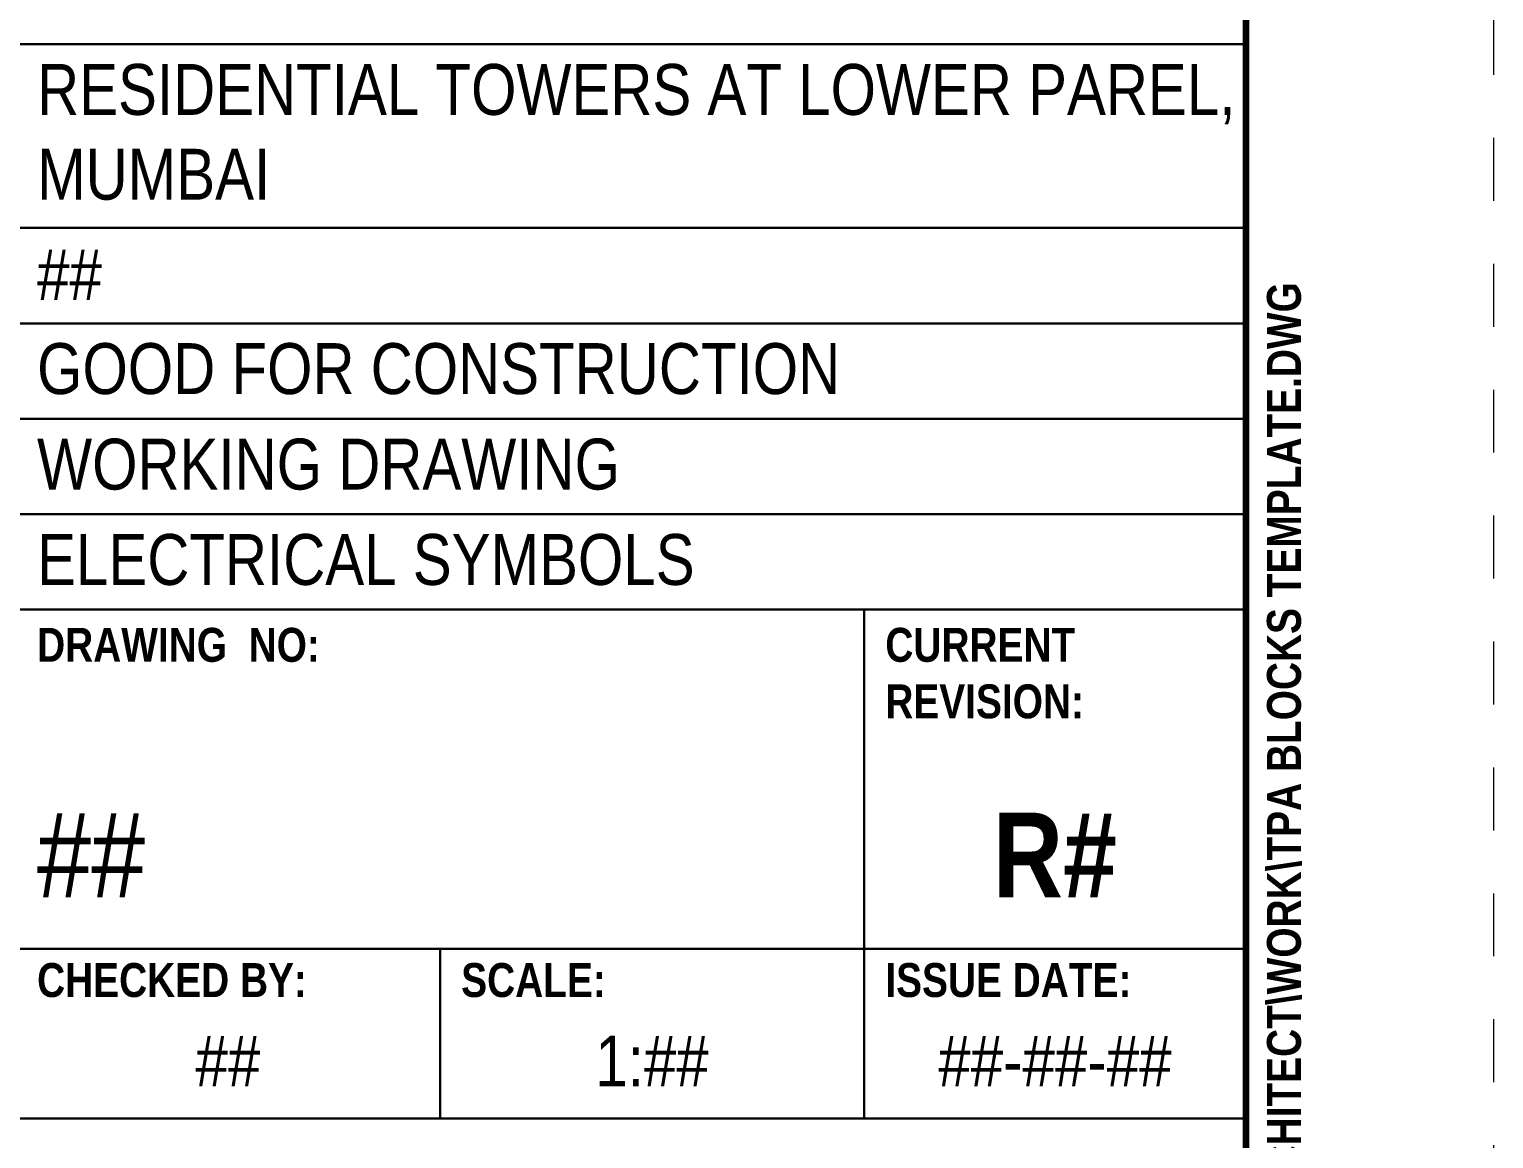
# Paper-space layout 'Symbols A2-2' of a CAD drawing. Header units: inches. Extents: x 0 to 23.5, y -3.2 to 17.1.
# Drawn here: x 21.179 to 23.504, y 1.91 to 3.672 of the extents above; entities that cross this region are included whole.
import ezdxf
from ezdxf.enums import TextEntityAlignment as Align

# ---------------------------------------------------------------- set-up
doc = ezdxf.new("R2010")
doc.units = ezdxf.units.IN
doc.linetypes.add('DASHDOT', pattern=[1, 0.5, -0.25, 0, -0.25])
doc.layers.add('G-ANNO-REFR', color=253, linetype='DASHDOT', lineweight=5, plot=False)
for name, color, linetype, lineweight in [('G-ANNO-TEXT', 3, 'Continuous', 15), ('G-ANNO-TTLB', 7, 'Continuous', 50), ('G-PAPR-MEDM', 6, 'Continuous', 30), ('G-PAPR-THCK', 4, 'Continuous', 100), ('G-PAPR-THIN', 20, 'Continuous', 5)]:
    doc.layers.add(name, color=color, linetype=linetype, lineweight=lineweight)
doc.styles.add('NOTES', font='arial.ttf', dxfattribs={"height": 2})
doc.styles.add('SUB-TITLE', font='swisscb.ttf')
doc.styles.add('SUB-TITLE-2', font='swissc.ttf')
doc.styles.add('TITLE', font='swisscb.ttf')

# ---------------------------------------------------------------- blocks, each defined once
blk = doc.blocks.new('*U171')
at = {"layer": 'G-ANNO-REFR'}
blk.add_lwpolyline([(0, 0), (597, 0), (597, 435), (0, 435)], close=True, dxfattribs=at)
at = {"layer": 'G-PAPR-MEDM'}
for points in [[(522, 92.681), (587, 92.681), (587, 112.535), (522, 112.535)], [(537.395, 92.681), (587, 92.681), (587, 85.263), (537.395, 85.263)], [(587, 77.566), (537.395, 77.566), (537.395, 81.414), (587, 81.414)], [(587, 73.717), (537.395, 73.717), (537.395, 77.566), (587, 77.566)], [(522, 73.717), (587, 73.717), (587, 69.868), (522, 69.868)], [(522, 69.868), (587, 69.868), (587, 56.184), (522, 56.184)], [(571.605, 69.868), (537.395, 69.868), (537.395, 56.184), (571.605, 56.184)], [(537.395, 69.868), (571.605, 69.868), (571.605, 56.184), (537.395, 56.184)], [(537.395, 56.184), (554.5, 56.184), (554.5, 49.342), (537.395, 49.342)], [(554.5, 56.184), (571.605, 56.184), (571.605, 49.342), (554.5, 49.342)], [(571.605, 56.184), (587, 56.184), (587, 49.342), (571.605, 49.342)]]:
    blk.add_lwpolyline(points, close=True, dxfattribs=at)
at = {"layer": 'G-PAPR-THCK'}
blk.add_lwpolyline([(20, 425), (587, 425), (587, 10), (20, 10)], close=True, dxfattribs=at)
at = {"layer": 'G-PAPR-THIN'}
for points in [[(522, 425), (587, 425), (587, 10), (522, 10)], [(571.605, 69.868), (587, 69.868), (587, 56.184), (571.605, 56.184)]]:
    blk.add_lwpolyline(points, close=True, dxfattribs=at)
at = {"layer": 'G-ANNO-TEXT'}
for tag, p, height, style in [('GENERAL_NOTES_001', (522.595, 418.954), 1.711, 'NOTES'), ('GENERAL_NOTES_002', (522.855, 416.073), 1.711, 'NOTES'), ('GENERAL_NOTES_003', (522.855, 413.192), 1.711, 'NOTES'), ('GENERAL_NOTES_004', (522.855, 410.31), 1.711, 'NOTES'), ('GENERAL_NOTES_005', (522.855, 407.429), 1.711, 'NOTES'), ('GENERAL_NOTES_006', (522.855, 404.548), 1.711, 'NOTES'), ('GENERAL_NOTES_007', (522.855, 401.697), 1.711, 'NOTES'), ('GENERAL_NOTES_008', (522.785, 398.816), 1.711, 'NOTES'), ('GENERAL_NOTES_009', (522.855, 395.935), 1.711, 'NOTES'), ('GENERAL_NOTES_010', (522.855, 393.054), 1.711, 'NOTES'), ('GENERAL_NOTES_011', (522.855, 390.172), 1.711, 'NOTES'), ('GENERAL_NOTES_012', (522.855, 387.291), 1.711, 'NOTES'), ('GENERAL_NOTES_013', (522.855, 384.41), 1.711, 'NOTES'), ('GENERAL_NOTES_014', (522.855, 381.529), 1.711, 'NOTES'), ('GENERAL_NOTES_015', (522.855, 378.647), 1.711, 'NOTES'), ('GENERAL_NOTES_016', (522.855, 375.766), 1.711, 'NOTES'), ('GENERAL_NOTES_017', (522.755, 372.885), 1.711, 'NOTES'), ('GENERAL_NOTES_018', (522.855, 370.004), 1.711, 'NOTES'), ('GENERAL_NOTES_019', (522.825, 367.124), 1.711, 'NOTES'), ('GENERAL_NOTES_020', (522.855, 364.243), 1.711, 'NOTES'), ('GENERAL_NOTES_021', (522.756, 361.361), 1.711, 'NOTES'), ('GENERAL_NOTES_022', (522.855, 358.48), 1.711, 'NOTES'), ('GENERAL_NOTES_023', (522.765, 355.599), 1.711, 'NOTES'), ('GENERAL_NOTES_024', (522.855, 352.718), 1.711, 'NOTES'), ('GENERAL_NOTES_025', (522.742, 349.836), 1.711, 'NOTES'), ('GENERAL_NOTES_026', (522.855, 346.955), 1.711, 'NOTES'), ('GENERAL_NOTES_027', (522.855, 344.074), 1.711, 'NOTES'), ('GENERAL_NOTES_028', (522.855, 341.193), 1.711, 'NOTES'), ('GENERAL_NOTES_029', (522.855, 338.312), 1.711, 'NOTES'), ('GENERAL_NOTES_030', (522.758, 335.43), 1.711, 'NOTES'), ('GENERAL_NOTES_031', (522.855, 332.549), 1.711, 'NOTES'), ('GENERAL_NOTES_032', (522.855, 329.668), 1.711, 'NOTES'), ('GENERAL_NOTES_033', (522.855, 326.787), 1.711, 'NOTES'), ('GENERAL_NOTES_034', (522.756, 323.906), 1.711, 'NOTES'), ('GENERAL_NOTES_035', (522.855, 321.024), 1.711, 'NOTES'), ('SHEET_NOTES_001', (522.595, 299.971), 1.711, 'NOTES'), ('SHEET_NOTES_002', (522.785, 297.09), 1.711, 'NOTES'), ('SHEET_NOTES_003', (522.755, 294.209), 1.711, 'NOTES'), ('SHEET_NOTES_004', (522.825, 291.328), 1.711, 'NOTES'), ('SHEET_NOTES_005', (522.756, 288.446), 1.711, 'NOTES'), ('SHEET_NOTES_006', (522.765, 285.565), 1.711, 'NOTES'), ('SHEET_NOTES_007', (522.742, 282.684), 1.711, 'NOTES'), ('KEY_NOTES_001', (522.595, 227.502), 1.711, 'NOTES'), ('KEY_NOTES_002', (522.785, 224.62), 1.711, 'NOTES'), ('CLIENTNAME', (522.765, 103.619), 2.566, 'SUB-TITLE-2'), ('CLIENTADDRESS1', (522.765, 100.137), 1.711, 'SUB-TITLE-2'), ('CLIENTADDRESS2', (522.765, 97.245), 1.711, 'SUB-TITLE-2'), ('CLIENTPHONE', (522.765, 94.394), 1.711, 'SUB-TITLE-2'), ('DRAWING_NO', (538.25, 58.252), 3.421, 'SUB-TITLE-2')]:
    blk.add_attdef(tag, p, '', height=height, dxfattribs=dict(at, style=style))
at = {"layer": 'G-ANNO-TEXT', "style": 'SUB-TITLE-2'}
for tag, p in [('REV_NO14', (524.702, 172.403)), ('REV_DATE14', (532.24, 172.403)), ('DRAWN_BY14', (542.011, 172.403)), ('CHECKED_BY14', (552.923, 172.403)), ('REV_NO13', (524.702, 168.982)), ('REV_DATE13', (532.24, 168.982)), ('DRAWN_BY13', (542.011, 168.982)), ('CHECKED_BY13', (552.923, 168.982)), ('REV_NO12', (524.702, 165.561)), ('REV_DATE12', (532.24, 165.561)), ('DRAWN_BY12', (542.011, 165.561)), ('CHECKED_BY12', (552.923, 165.561)), ('REV_NO11', (524.702, 162.14)), ('REV_DATE11', (532.24, 162.14)), ('DRAWN_BY11', (542.011, 162.14)), ('CHECKED_BY11', (552.923, 162.14)), ('REV_NO10', (524.702, 158.719)), ('REV_DATE10', (532.24, 158.719)), ('DRAWN_BY10', (542.011, 158.719)), ('CHECKED_BY10', (552.923, 158.719)), ('REV_NO9', (524.702, 155.298)), ('REV_DATE9', (532.24, 155.298)), ('DRAWN_BY9', (542.011, 155.298)), ('CHECKED_BY9', (552.923, 155.298)), ('REV_NO8', (524.702, 151.877)), ('REV_DATE8', (532.24, 151.877)), ('DRAWN_BY8', (542.011, 151.877)), ('CHECKED_BY8', (552.923, 151.877)), ('REV_NO7', (524.702, 148.456)), ('REV_DATE7', (532.24, 148.456)), ('DRAWN_BY7', (542.011, 148.456)), ('CHECKED_BY7', (552.923, 148.456)), ('REV_NO6', (524.702, 145.035)), ('REV_DATE6', (532.24, 145.035)), ('DRAWN_BY6', (542.011, 145.035)), ('CHECKED_BY6', (552.923, 145.035)), ('REV_NO5', (524.702, 141.614)), ('REV_DATE5', (532.24, 141.614)), ('DRAWN_BY5', (542.011, 141.614)), ('CHECKED_BY5', (552.923, 141.614)), ('REV_NO4', (524.702, 138.193)), ('REV_DATE4', (532.24, 138.193)), ('DRAWN_BY4', (542.011, 138.193)), ('CHECKED_BY4', (552.923, 138.193)), ('REV_NO3', (524.702, 134.772)), ('REV_DATE3', (532.24, 134.772)), ('DRAWN_BY3', (542.011, 134.772)), ('CHECKED_BY3', (552.923, 134.772)), ('REV_NO2', (524.702, 131.35)), ('REV_DATE2', (532.24, 131.35)), ('DRAWN_BY2', (542.011, 131.35)), ('CHECKED_BY2', (552.923, 131.35)), ('REV_NO1', (524.702, 127.929)), ('REV_DATE1', (532.24, 127.929)), ('DRAWN_BY1', (542.011, 127.929)), ('CHECKED_BY1', (552.923, 127.929)), ('REV_NO0', (524.702, 124.508)), ('REV_DATE0', (532.24, 124.508)), ('DRAWN_BY0', (542.011, 124.508)), ('CHECKED_BY0', (552.923, 124.508))]:
    blk.add_attdef(tag, text='', height=1.368, dxfattribs=at).set_placement(p, align=Align.MIDDLE)
for tag, p in [('REV_DESCRIPTION14', (559.753, 172.403)), ('REV_DESCRIPTION13', (559.753, 168.982)), ('REV_DESCRIPTION12', (559.753, 165.561)), ('REV_DESCRIPTION11', (559.753, 162.14)), ('REV_DESCRIPTION10', (559.753, 158.719)), ('REV_DESCRIPTION9', (559.753, 155.298)), ('REV_DESCRIPTION8', (559.753, 151.877)), ('REV_DESCRIPTION7', (559.753, 148.456)), ('REV_DESCRIPTION6', (559.753, 145.035)), ('REV_DESCRIPTION5', (559.753, 141.614)), ('REV_DESCRIPTION4', (559.753, 138.193)), ('REV_DESCRIPTION3', (559.753, 134.772)), ('REV_DESCRIPTION2', (559.753, 131.35)), ('REV_DESCRIPTION1', (559.753, 127.929)), ('REV_DESCRIPTION0', (559.753, 124.508))]:
    blk.add_attdef(tag, text='', height=1.368, dxfattribs=at).set_placement(p, align=Align.MIDDLE_LEFT)
for tag, p in [('PROJECT_NAME1', (538.25, 91.878)), ('PROJECT_NAME2', (538.25, 88.457)), ('PROJECT_CODE', (538.25, 84.408)), ('RELEASE', (538.25, 80.618)), ('STAGE', (538.25, 76.764)), ('DRAWING_TITLE', (538.25, 72.915))]:
    blk.add_attdef(tag, text='', height=2.053, dxfattribs=at).set_placement(p, align=Align.TOP_LEFT)
at = {"layer": 'G-ANNO-TEXT'}
for tag, height, style, p in [('CURRENT_REV', 3.421, 'TITLE', (579.303, 58.252)), ('DRAWN_BY', 2.053, 'SUB-TITLE-2', (529.697, 50.626)), ('CHECKED_BY', 2.053, 'SUB-TITLE-2', (545.947, 50.626)), ('SCALE', 2.053, 'SUB-TITLE-2', (563.053, 50.626)), ('ISSUE_DATE', 2.053, 'SUB-TITLE-2', (579.303, 50.626))]:
    blk.add_attdef(tag, text='', height=height, dxfattribs=dict(at, style=style)).set_placement(p, align=Align.CENTER)
at = {"layer": 'G-ANNO-TEXT', "style": 'SUB-TITLE'}
blk.add_attdef('FILE_NAME', text='', height=1.368, rotation=90, dxfattribs=at).set_placement((587.855, 19.346), align=Align.TOP_LEFT)
at = {"layer": 'G-PAPR-MEDM', "lineweight": 50, "attachment_point": 1, "style": 'TITLE'}
for s, width, insert, char_height in [('DRAWING  NO:', 14.9534, (538.25, 69.13), 1.36842), ('CURRENT\\PREVISION:', 14.9534, (572.461, 69.13), 1.3684), ('CHECKED BY:', 14.9534, (538.25, 55.606), 1.36842), ('SCALE:', 19, (555.355, 55.606), 1.3684), ('ISSUE DATE:', 14.9534, (572.461, 55.606), 1.36842)]:
    blk.add_mtext_dynamic_manual_height_columns(s, width=width, gutter_width=8, heights=[0], dxfattribs=dict(at, insert=insert, char_height=char_height))

psp = doc.layouts.new('Symbols A2-2')

# ---------------------------------------------------------------- block references
at = {"layer": 'G-ANNO-TTLB'}
ref = psp.add_blockref('*U171', (0, 0), dxfattribs=dict(at, xscale=0.03937007874015748, yscale=0.03937007874015748, zscale=0.03937007874015748))
ref.add_attrib('DRAWING_TITLE', 'ELECTRICAL SYMBOLS', dxfattribs={"layer": 'G-ANNO-TEXT', "height": 0.080812, "style": 'SUB-TITLE-2'}).set_placement((21.1909, 2.8707), align=Align.TOP_LEFT)
ref.add_attrib('DRAWING_NO', '##', (21.1909, 2.2934), dxfattribs={"layer": 'G-ANNO-TEXT', "height": 0.13469, "style": 'SUB-TITLE-2'})
ref.add_attrib('CURRENT_REV', 'R#', dxfattribs={"layer": 'G-ANNO-TEXT', "height": 0.13469, "style": 'TITLE'}).set_placement((22.8072, 2.2934), align=Align.CENTER)
ref.add_attrib('ISSUE_DATE', '##-##-##', dxfattribs={"layer": 'G-ANNO-TEXT', "height": 0.08081, "style": 'SUB-TITLE-2'}).set_placement((22.8072, 1.9932), align=Align.CENTER)
ref.add_attrib('SCALE', '1:##', dxfattribs={"layer": 'G-ANNO-TEXT', "height": 0.08081, "style": 'SUB-TITLE-2'}).set_placement((22.1674, 1.9932), align=Align.CENTER)
ref.add_attrib('CHECKED_BY', '##', dxfattribs={"layer": 'G-ANNO-TEXT', "height": 0.08081, "style": 'SUB-TITLE-2'}).set_placement((21.494, 1.9932), align=Align.CENTER)
ref.add_attrib('FILE_NAME', 'D:\\WORK\\2061 CAD STANDARDS ARCHITECT\\WORK\\TPA BLOCKS TEMPLATE.DWG', dxfattribs={"layer": 'G-ANNO-TEXT', "height": 0.053875, "rotation": 90, "style": 'SUB-TITLE'}).set_placement((23.1439, 0.7617), align=Align.TOP_LEFT)
ref.add_attrib('STAGE', 'WORKING DRAWING', dxfattribs={"layer": 'G-ANNO-TEXT', "height": 0.080812, "style": 'SUB-TITLE-2'}).set_placement((21.1909, 3.0222), align=Align.TOP_LEFT)
ref.add_attrib('RELEASE', 'GOOD FOR CONSTRUCTION', dxfattribs={"layer": 'G-ANNO-TEXT', "height": 0.080812, "style": 'SUB-TITLE-2'}).set_placement((21.1909, 3.1739), align=Align.TOP_LEFT)
ref.add_attrib('PROJECT_CODE', '##', dxfattribs={"layer": 'G-ANNO-TEXT', "height": 0.08081, "style": 'SUB-TITLE-2'}).set_placement((21.1909, 3.3231), align=Align.TOP_LEFT)
ref.add_attrib('PROJECT_NAME1', 'RESIDENTIAL TOWERS AT LOWER PAREL,', dxfattribs={"layer": 'G-ANNO-TEXT', "height": 0.080812, "style": 'SUB-TITLE-2'}).set_placement((21.1909, 3.6173), align=Align.TOP_LEFT)
ref.add_attrib('PROJECT_NAME2', 'MUMBAI', dxfattribs={"layer": 'G-ANNO-TEXT', "height": 0.08081, "style": 'SUB-TITLE-2'}).set_placement((21.1909, 3.4826), align=Align.TOP_LEFT)

doc.saveas('drawing.dxf')
